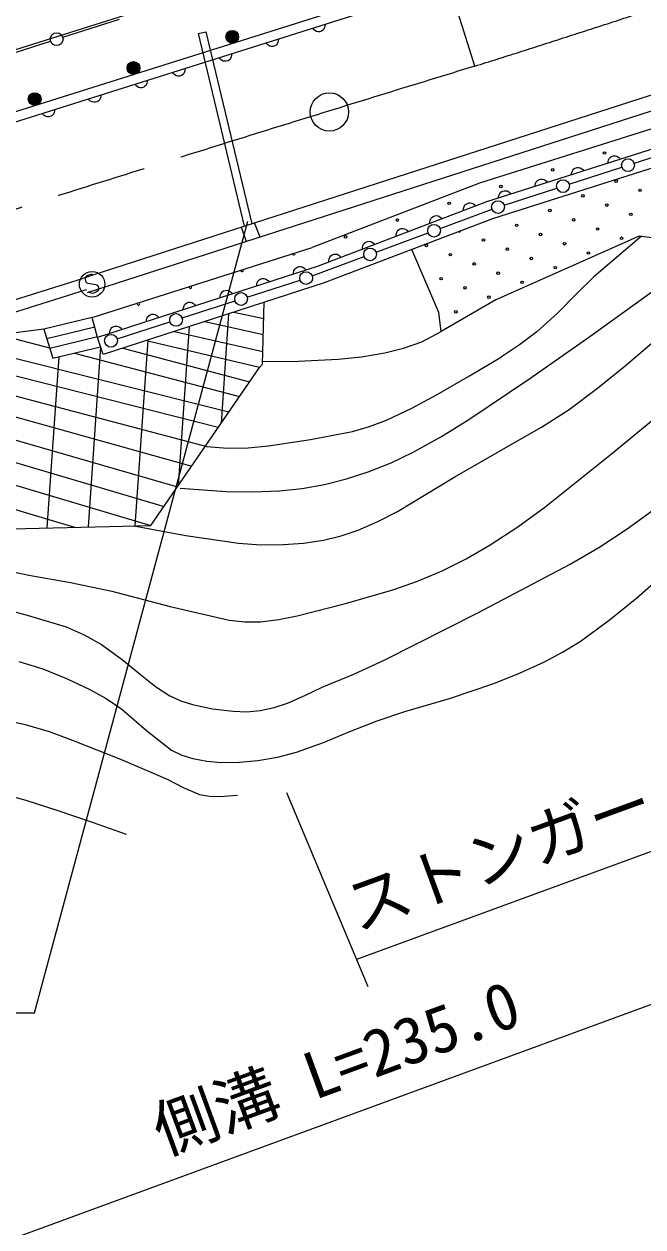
# Model space of a CAD drawing. Units: millimetres, scale not verified. Extents: x 40000 to 680000, y 20000 to 380000.
# Drawn here: x 456118 to 480247, y 260468 to 307352 of the extents above; entities that cross this region are included whole.
import ezdxf
from ezdxf.enums import TextEntityAlignment as Align

# ---------------------------------------------------------------- set-up
doc = ezdxf.new("R2010")
doc.units = ezdxf.units.MM
doc.header["$LTSCALE"] = 1000
doc.linetypes.add('CHAIN', pattern=[18.5, 12, -1.5, 3.5, -1.5])
for name, color, linetype, lineweight in [('M-BGD', 7, 'Continuous', 25), ('M-BMK', 2, 'CHAIN', 13), ('M-BMK-SRVR', 3, 'Continuous', 25), ('M-STR-HTXT', 7, 'Continuous', 13)]:
    doc.layers.add(name, color=color, linetype=linetype, lineweight=lineweight)
doc.styles.add('ＭＳ ゴシック', font='')
doc.styles.get('ＭＳ ゴシック').set_extended_font_data('MS Gothic')

# ---------------------------------------------------------------- blocks, each defined once
blk = doc.blocks.new('BUHIN6')
at = {"color": 7, "linetype": 'Continuous', "lineweight": 25}
blk.add_lwpolyline([(-126, 216), (-66, 228), (-9, 226), (63, 213), (116, 180), (161, 138), (200, 71), (214, 12), (216, -51), (193, -121), (166, -171), (126, -216)], dxfattribs=at)

msp = doc.modelspace()

# ---------------------------------------------------------------- linework, layer by layer
at = {"layer": 'M-BGD'}
for p, q in [((455299, 306202), (469530, 310699)), ((470897, 308693), (452757, 302977)), ((456163, 303660), (470343, 308124)), ((457627, 306839), (459835, 307540)), ((467411, 307137), (467376, 307186)), ((467454, 307100), (467411, 307137)), ((467517, 307062), (467454, 307100)), ((467765, 307109), (467714, 307074)), ((467808, 307154), (467765, 307109)), ((467837, 307221), (467808, 307154)), ((467851, 307276), (467837, 307221)), ((467853, 307337), (467851, 307276)), ((454943, 305986), (457151, 306687)), ((462916, 306980), (463208, 307050)), ((464718, 299478), (462916, 306980)), ((463208, 307050), (465004, 299571)), ((466017, 306646), (465989, 306579)), ((466031, 306701), (466017, 306646)), ((466033, 306762), (466031, 306701)), ((467579, 307050), (467517, 307062)), ((467640, 307051), (467579, 307050)), ((467714, 307074), (467640, 307051)), ((464214, 306187), (464212, 306126)), ((465592, 306562), (465556, 306611)), ((465635, 306525), (465592, 306562)), ((465698, 306487), (465635, 306525)), ((465759, 306475), (465698, 306487)), ((465821, 306476), (465759, 306475)), ((465895, 306499), (465821, 306476)), ((465945, 306534), (465895, 306499)), ((465989, 306579), (465945, 306534)), ((463772, 305987), (463737, 306036)), ((463815, 305950), (463772, 305987)), ((463878, 305912), (463815, 305950)), ((463940, 305900), (463878, 305912)), ((464001, 305901), (463940, 305900)), ((464075, 305924), (464001, 305901)), ((464126, 305959), (464075, 305924)), ((464169, 306004), (464126, 305959)), ((464198, 306071), (464169, 306004)), ((464212, 306126), (464198, 306071)), ((461953, 305412), (461917, 305462)), ((461996, 305375), (461953, 305412)), ((462059, 305337), (461996, 305375)), ((462120, 305325), (462059, 305337)), ((462182, 305326), (462120, 305325)), ((462256, 305349), (462182, 305326)), ((462306, 305384), (462256, 305349)), ((462350, 305429), (462306, 305384)), ((462378, 305496), (462350, 305429)), ((462392, 305551), (462378, 305496)), ((462394, 305612), (462392, 305551)), ((482165, 305100), (458395, 297441)), ((482349, 304529), (458579, 296870)), ((482458, 303857), (473881, 301153)), ((437946, 297857), (456163, 303660)), ((482684, 303141), (474148, 300419)), ((482897, 302474), (474379, 299758)), ((479903, 301928), (481960, 302592)), ((478889, 301931), (478891, 301992)), ((478891, 301992), (478904, 302047)), ((478904, 302047), (478933, 302114)), ((478933, 302114), (478976, 302159)), ((478976, 302159), (479027, 302194)), ((479027, 302194), (479101, 302217)), ((479101, 302217), (479162, 302218)), ((479162, 302218), (479224, 302207)), ((479224, 302207), (479287, 302169)), ((479287, 302169), (479330, 302132)), ((479330, 302132), (479365, 302083)), ((477369, 301111), (479427, 301775)), ((477466, 301477), (477468, 301538)), ((477468, 301538), (477482, 301594)), ((477482, 301594), (477510, 301660)), ((477510, 301660), (477554, 301706)), ((477554, 301706), (477604, 301740)), ((477604, 301740), (477678, 301764)), ((477678, 301764), (477739, 301765)), ((477739, 301765), (477801, 301753)), ((477801, 301753), (477864, 301715)), ((477864, 301715), (477907, 301678)), ((477907, 301678), (477943, 301629)), ((473881, 301153), (467351, 298642)), ((476044, 301024), (476045, 301084)), ((476045, 301084), (476059, 301140)), ((476059, 301140), (476088, 301207)), ((476088, 301207), (476131, 301252)), ((476131, 301252), (476181, 301287)), ((476181, 301287), (476255, 301310)), ((476255, 301310), (476317, 301311)), ((476317, 301311), (476378, 301299)), ((476378, 301299), (476441, 301262)), ((476441, 301262), (476485, 301224)), ((476485, 301224), (476520, 301175)), ((474621, 300570), (474622, 300631)), ((474622, 300631), (474636, 300686)), ((474636, 300686), (474665, 300753)), ((474665, 300753), (474708, 300799)), ((474708, 300799), (474759, 300833)), ((474759, 300833), (474833, 300857)), ((474833, 300857), (474894, 300858)), ((474836, 300295), (476893, 300958)), ((474894, 300858), (474955, 300846)), ((474955, 300846), (475019, 300808)), ((475019, 300808), (475062, 300771)), ((475062, 300771), (475097, 300722)), ((474148, 300419), (467581, 297922)), ((474148, 300419), (467581, 297922)), ((472338, 299382), (474363, 300131)), ((473256, 300141), (473266, 300198)), ((473257, 300081), (473256, 300141)), ((473266, 300198), (473291, 300266)), ((473291, 300266), (473332, 300314)), ((473332, 300314), (473381, 300351)), ((473381, 300351), (473453, 300378)), ((473453, 300378), (473514, 300383)), ((473514, 300383), (473576, 300374)), ((473576, 300374), (473641, 300340)), ((473641, 300340), (473687, 300305)), ((473687, 300305), (473725, 300258)), ((465318, 299041), (465109, 299604)), ((474379, 299758), (467814, 297262)), ((471942, 299642), (471953, 299698)), ((471944, 299581), (471942, 299642)), ((471953, 299698), (471978, 299767)), ((471978, 299767), (472019, 299814)), ((472019, 299814), (472067, 299851)), ((472067, 299851), (472140, 299879)), ((472140, 299879), (472201, 299884)), ((472201, 299884), (472263, 299875)), ((472263, 299875), (472328, 299841)), ((472328, 299841), (472373, 299806)), ((472373, 299806), (472411, 299759)), ((464787, 298870), (464597, 299440)), ((469844, 298459), (471869, 299209)), ((470629, 299143), (470640, 299199)), ((470631, 299082), (470629, 299143)), ((470640, 299199), (470665, 299267)), ((470665, 299267), (470705, 299315)), ((470705, 299315), (470754, 299352)), ((470754, 299352), (470827, 299380)), ((470827, 299380), (470888, 299384)), ((470888, 299384), (470950, 299376)), ((470950, 299376), (471015, 299342)), ((471015, 299342), (471060, 299307)), ((471060, 299307), (471098, 299260)), ((469316, 298643), (469326, 298700)), ((469326, 298700), (469351, 298768)), ((469351, 298768), (469392, 298815)), ((469392, 298815), (469441, 298853)), ((469441, 298853), (469513, 298880)), ((469513, 298880), (469574, 298885)), ((469574, 298885), (469636, 298876)), ((469636, 298876), (469702, 298842)), ((469702, 298842), (469747, 298807)), ((469747, 298807), (469785, 298760)), ((480101, 299082), (474516, 296605)), ((478172, 295177), (483072, 298708)), ((480172, 299073), (478328, 297498)), ((484976, 298468), (480101, 299082)), ((458778, 295916), (467351, 298642)), ((467350, 297537), (469375, 298286)), ((468003, 298144), (468013, 298200)), ((468013, 298200), (468038, 298269)), ((468038, 298269), (468079, 298316)), ((468079, 298316), (468128, 298353)), ((468128, 298353), (468200, 298381)), ((468200, 298381), (468261, 298385)), ((468261, 298385), (468323, 298377)), ((468323, 298377), (468388, 298343)), ((468388, 298343), (468434, 298308)), ((468434, 298308), (468472, 298261)), ((469318, 298583), (469316, 298643)), ((472293, 296113), (471240, 298564)), ((467581, 297922), (458982, 295138)), ((467581, 297922), (458982, 295138)), ((466628, 297674), (466642, 297730)), ((466642, 297730), (466670, 297797)), ((466670, 297797), (466713, 297842)), ((466713, 297842), (466763, 297877)), ((466763, 297877), (466837, 297901)), ((466837, 297901), (466898, 297902)), ((466898, 297902), (466960, 297891)), ((466960, 297891), (467023, 297853)), ((467023, 297853), (467067, 297816)), ((467067, 297816), (467102, 297767)), ((468004, 298083), (468003, 298144)), ((441624, 292175), (458395, 297441)), ((458506, 297457), (458496, 297394)), ((458496, 297394), (458514, 297339)), ((458544, 297511), (458506, 297457)), ((458514, 297339), (458530, 297305)), ((458530, 297305), (458566, 297265)), ((458599, 297551), (458544, 297511)), ((458566, 297265), (458609, 297252)), ((458671, 297579), (458599, 297551)), ((458609, 297252), (458920, 297203)), ((458724, 297588), (458671, 297579)), ((458765, 297585), (458724, 297588)), ((458801, 297567), (458765, 297585)), ((467814, 297262), (459197, 294472)), ((464819, 296712), (466878, 297374)), ((465195, 297210), (465208, 297266)), ((465208, 297266), (465237, 297333)), ((465237, 297333), (465280, 297378)), ((465280, 297378), (465330, 297413)), ((465330, 297413), (465404, 297437)), ((465404, 297437), (465465, 297438)), ((465465, 297438), (465527, 297427)), ((465527, 297427), (465590, 297389)), ((465590, 297389), (465634, 297352)), ((465634, 297352), (465669, 297303)), ((466627, 297613), (466628, 297674)), ((478328, 297498), (477670, 296856)), ((458541, 296989), (451379, 294741)), ((458682, 296881), (458629, 296922)), ((458733, 296860), (458682, 296881)), ((458785, 296856), (458733, 296860)), ((458834, 296867), (458785, 296856)), ((458942, 296909), (458834, 296867)), ((458920, 297203), (458964, 297172)), ((459006, 296957), (458942, 296909)), ((458964, 297172), (459005, 297120)), ((459005, 297120), (459022, 297063)), ((459023, 297012), (459006, 296957)), ((459022, 297063), (459023, 297012)), ((463762, 296746), (463775, 296802)), ((463775, 296802), (463803, 296868)), ((463803, 296868), (463846, 296914)), ((463846, 296914), (463897, 296949)), ((463897, 296949), (463971, 296973)), ((463971, 296973), (464032, 296974)), ((464032, 296974), (464093, 296962)), ((464093, 296962), (464157, 296925)), ((464157, 296925), (464200, 296888)), ((464200, 296888), (464236, 296839)), ((465193, 297149), (465195, 297210)), ((477670, 296856), (476916, 296083)), ((462283, 295898), (464343, 296559)), ((462328, 296282), (462342, 296337)), ((462342, 296337), (462370, 296404)), ((462370, 296404), (462413, 296450)), ((462413, 296450), (462464, 296485)), ((462464, 296485), (462537, 296508)), ((462537, 296508), (462599, 296510)), ((462599, 296510), (462660, 296498)), ((462660, 296498), (462723, 296461)), ((462723, 296461), (462767, 296424)), ((462767, 296424), (462803, 296375)), ((463760, 296685), (463762, 296746)), ((465418, 294102), (465480, 296506)), ((474516, 296605), (472384, 295364)), ((458778, 295916), (456889, 295460)), ((458982, 295138), (458778, 295916)), ((460895, 295818), (460908, 295873)), ((460908, 295873), (460937, 295940)), ((460937, 295940), (460980, 295986)), ((460980, 295986), (461030, 296020)), ((461030, 296020), (461104, 296044)), ((461104, 296044), (461165, 296046)), ((461165, 296046), (461227, 296034)), ((461227, 296034), (461290, 295997)), ((461290, 295997), (461334, 295960)), ((461334, 295960), (461369, 295911)), ((462327, 296221), (462328, 296282)), ((464093, 296057), (463797, 291790)), ((464297, 296123), (465464, 295874)), ((472384, 295364), (472293, 296113)), ((476916, 296083), (476116, 295350)), ((456889, 295460), (451379, 294741)), ((456889, 295460), (457239, 294330)), ((458877, 295536), (457006, 295084)), ((459462, 295354), (459475, 295409)), ((459475, 295409), (459503, 295476)), ((459503, 295476), (459546, 295522)), ((459546, 295522), (459597, 295556)), ((459597, 295556), (459671, 295580)), ((459671, 295580), (459732, 295582)), ((459732, 295582), (459794, 295570)), ((459748, 295083), (461807, 295745)), ((459794, 295570), (459857, 295533)), ((459857, 295533), (459900, 295496)), ((459900, 295496), (459936, 295447)), ((460894, 295757), (460895, 295818)), ((461980, 295373), (465431, 294588)), ((462560, 295561), (462130, 289361)), ((463165, 295756), (465448, 295251)), ((453363, 294932), (464100, 292232)), ((455155, 295234), (457162, 294716)), ((458977, 295155), (457122, 294707)), ((459197, 294472), (458982, 295138)), ((459460, 295293), (459462, 295354)), ((460940, 295036), (460437, 287796)), ((460938, 295009), (465296, 293974)), ((470915, 294720), (471629, 294961)), ((471629, 294961), (472384, 295364)), ((476116, 295350), (475438, 294846)), ((475839, 293534), (478172, 295177)), ((479548, 294037), (481044, 295305)), ((451426, 294747), (463690, 291634)), ((457239, 294330), (459101, 294769)), ((458085, 294530), (464512, 292832)), ((459101, 294769), (458614, 287752)), ((459971, 294722), (464910, 293413)), ((469281, 294382), (470184, 294537)), ((470184, 294537), (470915, 294720)), ((475438, 294846), (474732, 294377)), ((450145, 294347), (463249, 290887)), ((457475, 294386), (457012, 287713)), ((461067, 287811), (465293, 293971)), ((465293, 293971), (465418, 294102)), ((465421, 294206), (466810, 294215)), ((466810, 294215), (468362, 294285)), ((468362, 294285), (469281, 294382)), ((473479, 293635), (474732, 294377)), ((478475, 293156), (479548, 294037)), ((447514, 293507), (462102, 289320)), ((448928, 293958), (462655, 290126)), ((472220, 292915), (473479, 293635)), ((473465, 291935), (475839, 293534)), ((446213, 293091), (461576, 288553)), ((477368, 292325), (478475, 293156)), ((444796, 292639), (461067, 287811)), ((471241, 292385), (472220, 292915)), ((479026, 290598), (481594, 292722)), ((443332, 292156), (458088, 287739)), ((470248, 291915), (471241, 292385)), ((476287, 291640), (477368, 292325)), ((468921, 291470), (469588, 291663)), ((469588, 291663), (470248, 291915)), ((472388, 291272), (473465, 291935)), ((475172, 291005), (476287, 291640)), ((465647, 290911), (467290, 291161)), ((467290, 291161), (468921, 291470)), ((471292, 290668), (472388, 291272)), ((463238, 290888), (464058, 290816)), ((464058, 290816), (464852, 290833)), ((464852, 290833), (465647, 290911)), ((472913, 289706), (475172, 291005)), ((469538, 289894), (470427, 290253)), ((470427, 290253), (471292, 290668)), ((476424, 288523), (479026, 290598)), ((468692, 289621), (469538, 289894)), ((466959, 289252), (467837, 289408)), ((467837, 289408), (468692, 289621)), ((470678, 288351), (472913, 289706)), ((462199, 289259), (463997, 289135)), ((463997, 289135), (465036, 289116)), ((465036, 289116), (466084, 289157)), ((466084, 289157), (466959, 289252)), ((469916, 287958), (470678, 288351)), ((475368, 287760), (476424, 288523)), ((479626, 287675), (480617, 288392)), ((469143, 287626), (469916, 287958)), ((450290, 287559), (461067, 287811)), ((460398, 287793), (462432, 287424)), ((462432, 287424), (464479, 287114)), ((467789, 287240), (468477, 287405)), ((468477, 287405), (469143, 287626)), ((474285, 287053), (475368, 287760)), ((478529, 286956), (479626, 287675)), ((464479, 287114), (465353, 287057)), ((465353, 287057), (466232, 287061)), ((466232, 287061), (467016, 287121)), ((467016, 287121), (467789, 287240)), ((473359, 286515), (474285, 287053)), ((477414, 286295), (478529, 286956)), ((480011, 284989), (482319, 287024)), ((472414, 286035), (473359, 286515)), ((454237, 286313), (456306, 285876)), ((471461, 285637), (472414, 286035)), ((473809, 284406), (477414, 286295)), ((456306, 285876), (457926, 285590)), ((457926, 285590), (459542, 285243)), ((470494, 285299), (471461, 285637)), ((459542, 285243), (461817, 284650)), ((468647, 284765), (470494, 285299)), ((454718, 284717), (456242, 284317)), ((461817, 284650), (464110, 284115)), ((466767, 284284), (468647, 284765)), ((478924, 284112), (480011, 284989)), ((456242, 284317), (457756, 283861)), ((465331, 284058), (466049, 284140)), ((466049, 284140), (466767, 284284)), ((470179, 282572), (473809, 284406)), ((457756, 283861), (458465, 283540)), ((464110, 284115), (464720, 284056)), ((464720, 284056), (465331, 284058)), ((477798, 283280), (478924, 284112)), ((458465, 283540), (459142, 283166)), ((477111, 282872), (477798, 283281)), ((459142, 283166), (459941, 282589)), ((476409, 282495), (477111, 282872)), ((455919, 282507), (456845, 282217)), ((459941, 282589), (460717, 281953)), ((468973, 282013), (470179, 282572)), ((475431, 282046), (476409, 282495)), ((456845, 282217), (457775, 281848)), ((457775, 281848), (458689, 281420)), ((460717, 281953), (461244, 281537)), ((467742, 281509), (468973, 282013)), ((474428, 281651), (475431, 282046)), ((458689, 281420), (459324, 281061)), ((461244, 281537), (461801, 281174)), ((467070, 281180), (467742, 281510)), ((472702, 281071), (474428, 281651)), ((459324, 281061), (459937, 280645)), ((461801, 281174), (462232, 280975)), ((462232, 280975), (462689, 280831)), ((465864, 280710), (466392, 280887)), ((466392, 280887), (467070, 281180)), ((470969, 280552), (472702, 281071)), ((459937, 280645), (460890, 279821)), ((462689, 280831), (463472, 280668)), ((463472, 280668), (464272, 280565)), ((464272, 280565), (464798, 280548)), ((464798, 280548), (465326, 280592)), ((465326, 280592), (465864, 280710)), ((469881, 280192), (470969, 280552)), ((455413, 280214), (456162, 280054)), ((456162, 280054), (457099, 279775)), ((468823, 279778), (469881, 280192)), ((457099, 279775), (458032, 279434)), ((458032, 279434), (459876, 278705)), ((460890, 279821), (461872, 279051)), ((467788, 279348), (468823, 279778)), ((461872, 279051), (462271, 278859)), ((465994, 278781), (466740, 278977)), ((466740, 278977), (467788, 279348)), ((459876, 278705), (461703, 277917)), ((462271, 278859), (462697, 278720)), ((462697, 278720), (463244, 278616)), ((463244, 278616), (463806, 278571)), ((463806, 278571), (464521, 278577)), ((464521, 278577), (465234, 278644)), ((465234, 278644), (465994, 278781)), ((461703, 277917), (462320, 277594)), ((462320, 277594), (462957, 277329)), ((454948, 277442), (456193, 277103)), ((456193, 277103), (457434, 276702)), ((462957, 277329), (463350, 277259)), ((463350, 277259), (463756, 277249)), ((463756, 277249), (464089, 277269)), ((464089, 277269), (464435, 277303)), ((457434, 276702), (458769, 276244)), ((458769, 276244), (460105, 275774))]:
    msp.add_line(p, q, dxfattribs=at)
for centre, radius in [((464236, 306855), 249), ((457389, 306763), 249), ((464236, 306855), 220), ((464236, 306855), 191), ((464236, 306855), 161), ((464236, 306855), 132), ((464236, 306855), 97.5), ((464236, 306855), 67.5), ((464236, 306855), 38.7), ((464236, 306855), 7.5), ((460385, 305642), 249), ((460385, 305642), 220), ((460385, 305642), 191), ((460385, 305642), 161), ((460385, 305642), 132), ((460385, 305642), 97.5), ((460385, 305642), 67.5), ((460385, 305642), 38.7), ((460385, 305642), 7.5), ((456533, 304428), 249), ((456533, 304428), 220), ((456533, 304428), 191), ((456533, 304428), 161), ((456533, 304428), 132), ((456533, 304428), 97.5), ((456533, 304428), 67.5), ((456533, 304428), 38.7), ((456533, 304428), 7.5), ((478746, 302326), 49.8), ((479665, 301852), 249), ((476728, 301672), 49.8), ((474710, 301019), 49.8), ((477131, 301035), 249), ((479200, 301229), 49.8), ((477907, 300656), 49.8), ((480133, 300870), 49.8), ((472691, 300365), 49.8), ((474598, 300218), 249), ((476615, 300083), 49.8), ((478840, 300296), 49.8), ((470673, 299712), 49.8), ((477548, 299723), 49.8), ((479773, 299937), 49.8), ((472104, 299295), 249), ((475322, 299509), 49.8), ((476255, 299150), 49.8), ((478481, 299363), 49.8), ((468655, 299058), 49.8), ((471803, 298723), 49.8), ((474029, 298936), 49.8), ((477188, 298790), 49.8), ((479414, 299004), 49.8), ((469610, 298373), 249), ((472736, 298363), 49.8), ((474962, 298576), 49.8), ((475895, 298217), 49.8), ((478121, 298430), 49.8), ((473669, 298003), 49.8), ((476828, 297857), 49.8), ((458772, 297210), 498), ((467116, 297450), 249), ((472377, 297430), 49.8), ((474602, 297643), 49.8), ((475535, 297284), 49.8), ((464581, 296635), 249), ((473310, 297070), 49.8), ((474243, 296710), 49.8), ((462045, 295821), 249), ((472950, 296137), 49.8), ((459510, 295007), 249)]:
    msp.add_circle(centre, radius, dxfattribs=at)
for centre, start, end in [((473096, 299296), 229.6448, 351.9917), ((466637, 298405), 186.1294, 29.1511), ((464619, 297751), 172.5287, 42.7519), ((462601, 297098), 157.1581, 58.1224), ((460582, 296444), 136.7087, 78.5719)]:
    msp.add_arc(centre, 49.8, start, end, dxfattribs=at)
at = {"layer": 'M-BMK'}
for centre, radius, start, end in [((299468, 858925), 580000, 287.48114, 290.33942), ((991887, -1388998), 1772164, 107.00207, 108.90314)]:
    msp.add_arc(centre, radius, start, end, dxfattribs=at)
at = {"layer": 'M-BMK-SRVR'}
msp.add_circle((468022, 303926), 746, dxfattribs=at)
at = {"layer": 'M-STR-HTXT'}
for p, q in [((473695, 305712), (473046, 307774)), ((338398, 217005), (576154, 304206)), ((456522, 268819), (464847, 299673)), ((469087, 270900), (492535, 279500)), ((469539, 269821), (466364, 277389)), ((439425, 268819), (456522, 268819))]:
    msp.add_line(p, q, dxfattribs=at)

# ---------------------------------------------------------------- block references
at = {"layer": 'M-BGD', "rotation": 257.30463}
for p in [(460683, 305083), (458875, 304514), (457067, 303945)]:
    msp.add_blockref('BUHIN6', p, dxfattribs=at)

# ---------------------------------------------------------------- texts
at = {"layer": 'M-STR-HTXT', "style": 'ＭＳ ゴシック'}
for s, p in [('ストンガード L=25.0', (469275, 271458)), ('側溝 L=235.0', (461755, 262740))]:
    msp.add_text(s, height=1833, rotation=20.1, dxfattribs=at).set_placement(p, align=Align.BOTTOM_LEFT)

doc.saveas('drawing.dxf')
